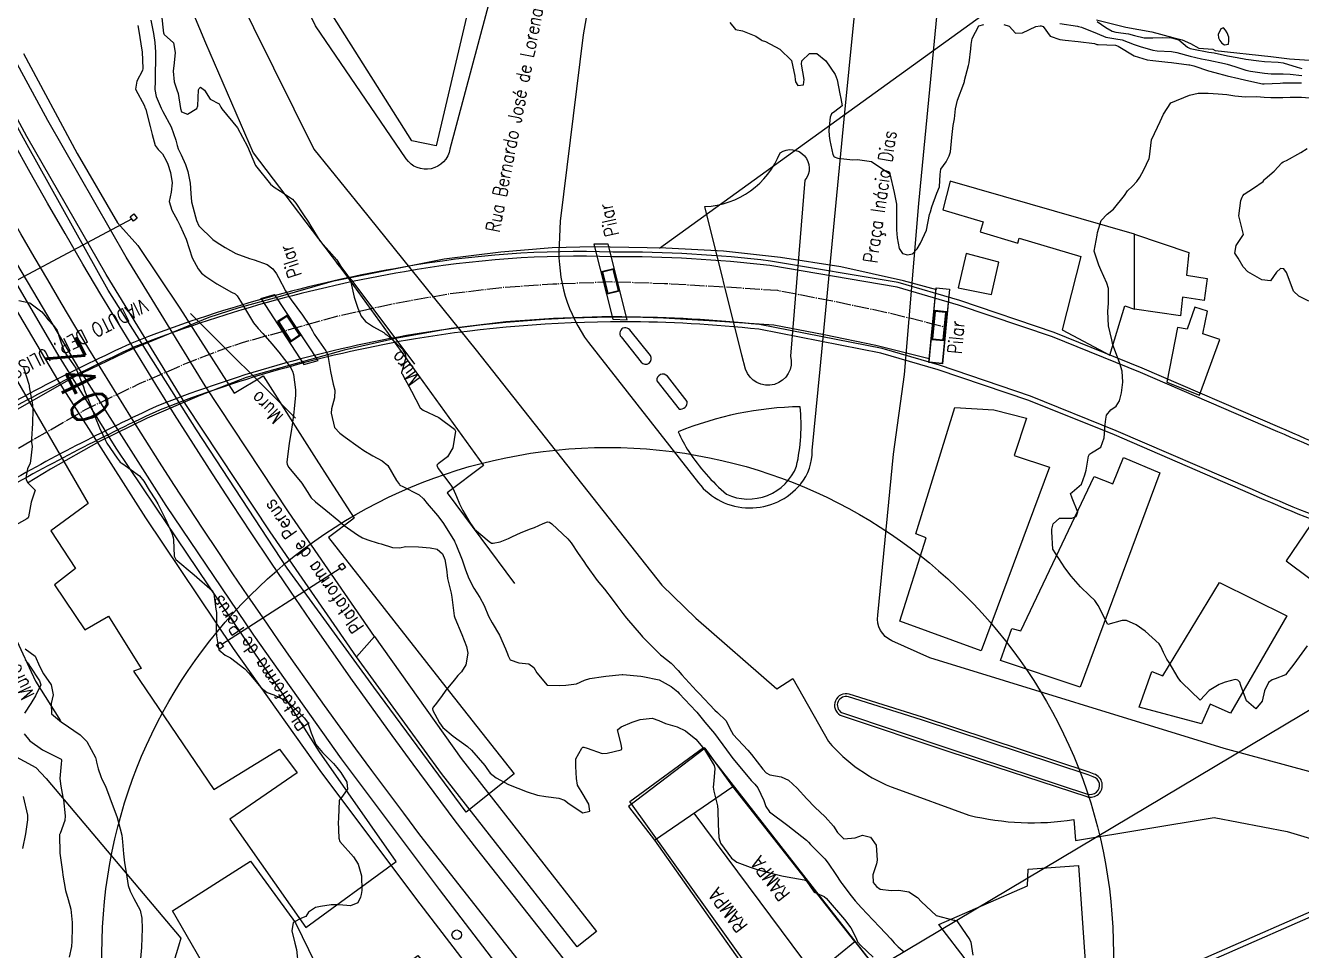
# Model space of a CAD drawing. Header units: metres. Extents: x 318500 to 325275, y 7408834 to 7428799.
# Drawn here: x 320381.1 to 320517.9, y 7410267.1 to 7410366.3 of the extents above; entities that cross this region are included whole.
import ezdxf
from ezdxf.enums import TextEntityAlignment as Align

# ---------------------------------------------------------------- set-up
doc = ezdxf.new("R2010")
doc.units = ezdxf.units.M
doc.header["$MEASUREMENT"] = 0
doc.linetypes.add('CONTINUO', pattern=[0])
doc.linetypes.add('TRACO-PONTO', pattern=[1.88, 1.6, -0.14, 0, -0.14])
for name, color, linetype in [('ALINHAMENTO_CORTES', 45, 'Continuous'), ('Canteiro', 45, 'Continuous'), ('Cotas', 45, 'Continuous'), ('Curvas de Nivel 1m', 11, 'Continuous'), ('Curvas de Nivel 5m', 15, 'Continuous'), ('Divisas', 45, 'Continuous'), ('Edificações', 30, 'Continuous'), ('Estação', 45, 'Continuous'), ('Hidrografia', 140, 'Continuous'), ('Linha Férrea', 20, 'Continuous'), ('MURO', 30, 'Continuous'), ('PASSARELA', 45, 'Continuous'), ('PILAR', 45, 'Continuous'), ('PLATAFORMA', 45, 'Continuous'), ('Pontes_Viadutos_Tubos', 190, 'Continuous'), ('Postes', 20, 'Continuous'), ('Pórticos', 45, 'Continuous'), ('TEXTO', 45, 'Continuous'), ('TG', 45, 'Continuous'), ('VIADUTO', 190, 'Continuous'), ('Vias Primárias', 230, 'Continuous')]:
    doc.layers.add(name, color=color, linetype=linetype)
doc.styles.add('ROMANS', font='romans', dxfattribs={"height": 0.2})
doc.styles.add('Style-STANDARD', font='STANDARD.shx')

msp = doc.modelspace()

# ---------------------------------------------------------------- linework, layer by layer
at = {"layer": 'ALINHAMENTO_CORTES', "linetype": 'TRACO-PONTO', "flags": 128}
msp.add_lwpolyline([(320376.98, 7410318.96), (320376.99, 7410318.97), (320377.05, 7410319), (320377.11, 7410319.04), (320378.12, 7410319.65), (320378.18, 7410319.69), (320378.2, 7410319.7), (320378.22, 7410319.71), (320379.62, 7410320.56), (320387.63, 7410325.16), (320393.35, 7410327.91), (320398.38, 7410330.1), (320402.77, 7410331.78), (320404.37, 7410332.31), (320408.66, 7410333.51), (320408.67, 7410333.51), (320408.8, 7410333.54), (320408.89, 7410333.57), (320409.99, 7410333.88), (320410.08, 7410333.9), (320410.16, 7410333.92), (320410.17, 7410333.93), (320414.64, 7410335.16), (320420.29, 7410336.44), (320426.39, 7410337.53), (320432.34, 7410338.24), (320437.66, 7410338.6), (320442.21, 7410338.77), (320443.09, 7410338.81), (320443.15, 7410338.81), (320443.24, 7410338.81), (320443.92, 7410338.84), (320444.46, 7410338.82), (320444.55, 7410338.82), (320444.59, 7410338.82), (320449.64, 7410338.65), (320455.47, 7410338.32), (320461.72, 7410337.91), (320467.63, 7410336.78), (320473.78, 7410335.48), (320478.37, 7410334.32), (320478.38, 7410334.31), (320478.41, 7410334.31), (320478.46, 7410334.29), (320478.52, 7410334.28), (320479.65, 7410333.99), (320479.71, 7410333.98), (320479.78, 7410333.96), (320479.79, 7410333.96)], dxfattribs=at)
at = {"layer": 'Canteiro'}
for points in [[(320457.93, 7410330.97), (320453.95, 7410346.89, 0.295725), (320462.01, 7410352.66, -0.865714), (320464.68, 7410349.71), (320463.13, 7410330.86, -0.971081), (320458.32, 7410329.46), (320457.93, 7410330.97)], [(320448.11, 7410330.93), (320445.89, 7410333.68, 1.025055), (320444.97, 7410332.91), (320447.13, 7410330.21, 0.958559), (320448.11, 7410330.93, -5.490531)], [(320452.07, 7410325.99), (320449.94, 7410328.69, 0.754846), (320448.8, 7410328.19), (320451.19, 7410325.17, 0.484371), (320452.07, 7410325.99, 4.802381)], [(320464.17, 7410325.43, 0.092699), (320451.1, 7410322.73, 0.038303), (320452.22, 7410320.63, 0.065582), (320456.26, 7410316.04, 0.430571), (320463.78, 7410319.04, 0.077462), (320464.17, 7410325.43, -0.292569)], [(320495.04, 7410285.96), (320477.18, 7410291.87), (320469.34, 7410294.31, 0.886095), (320468.59, 7410292.65), (320480.31, 7410288.71), (320494.98, 7410283.9, 1.003842), (320495.58, 7410285.76), (320495.04, 7410285.96)]]:
    msp.add_lwpolyline(points, format="xyb", dxfattribs=at)
at = {"layer": 'Curvas de Nivel 1m', "flags": 128}
for points, elevation in [([(320394.56, 7410366.89), (320394.83, 7410365.46), (320394.98, 7410364.47), (320395.07, 7410363.45), (320395.05, 7410362.34), (320395.02, 7410361.45), (320395.01, 7410360.35), (320395, 7410359.45), (320395.12, 7410358.69), (320395.66, 7410357.44), (320395.86, 7410357.07), (320396.72, 7410355.43), (320397.22, 7410354.02), (320397.37, 7410353.42), (320397.48, 7410353.09), (320397.8, 7410352.45), (320398.27, 7410351.41), (320398.52, 7410350.66), (320398.79, 7410349.4), (320398.86, 7410348.28), (320398.93, 7410347.4), (320399.33, 7410345.78), (320399.45, 7410345.39), (320399.7, 7410344.81), (320401.22, 7410343.37), (320401.68, 7410343.05), (320402.53, 7410342.49), (320403.66, 7410341.85), (320405.13, 7410341.32), (320405.65, 7410341.19), (320407.04, 7410340.69), (320407.64, 7410340.22), (320408.04, 7410339.68), (320408.26, 7410339.27), (320409, 7410337.86), (320409.36, 7410337.25), (320409.59, 7410336.9), (320410.81, 7410335.24), (320411.56, 7410334.15), (320411.89, 7410333.56), (320412.08, 7410333.22), (320413.31, 7410331.41), (320413.43, 7410331.2), (320413.52, 7410330.93), (320413.82, 7410329.19), (320414.12, 7410327.83), (320414.27, 7410327.19), (320414.26, 7410326.38), (320413.94, 7410325.19), (320413.88, 7410324.75), (320414.24, 7410323.19), (320414.8, 7410322.58), (320415.4, 7410322.16), (320416.77, 7410321.16), (320417.38, 7410320.72), (320418.34, 7410320.17), (320419.37, 7410319.64), (320419.96, 7410319.11), (320420.91, 7410317.53), (320421.2, 7410317.09), (320421.26, 7410317.02), (320421.33, 7410316.99), (320421.5, 7410316.92), (320423.32, 7410315.97), (320423.79, 7410315.54), (320424.19, 7410315.06), (320425.29, 7410313.78), (320425.85, 7410313.03), (320426.81, 7410311.46), (320427.11, 7410311.01), (320427.15, 7410310.92), (320427.25, 7410310.69), (320427.92, 7410309), (320428.28, 7410307.94), (320428.64, 7410307), (320429.18, 7410305.99), (320429.82, 7410304.98), (320430.29, 7410304.1), (320430.77, 7410302.97), (320431.14, 7410302.26), (320431.93, 7410300.95), (320432.56, 7410299.48), (320432.8, 7410298.93), (320432.88, 7410298.73), (320433.08, 7410298.28), (320434.02, 7410297.98), (320435.08, 7410297.86), (320435.63, 7410297.45), (320435.94, 7410296.9), (320437.05, 7410295.58), (320438.38, 7410295.53), (320439.05, 7410295.57), (320440.19, 7410295.7), (320441.06, 7410296.09), (320441.61, 7410296.28), (320443.07, 7410296.5), (320443.33, 7410296.53), (320445.07, 7410296.7), (320445.14, 7410296.7), (320447.07, 7410296.53), (320447.31, 7410296.51), (320449.06, 7410296.14), (320450.33, 7410295.43), (320451.04, 7410294.84), (320451.19, 7410294.69), (320453.01, 7410292.75), (320453.08, 7410292.67), (320453.93, 7410291.59), (320454.77, 7410290.64), (320454.99, 7410290.38), (320456.27, 7410288.62), (320456.95, 7410287.72), (320457.87, 7410286.6), (320458.92, 7410285.35), (320459.29, 7410284.96), (320459.62, 7410284.58), (320460.26, 7410283.2), (320460.47, 7410282.57), (320460.87, 7410281.99), (320462.85, 7410280.53), (320464.83, 7410278.94), (320465.06, 7410278.73), (320465.29, 7410278.5), (320466.81, 7410276.96), (320467.17, 7410276.47), (320467.99, 7410275.26), (320468.53, 7410274.45), (320468.63, 7410274.31), (320468.77, 7410274.13), (320469.49, 7410273.17), (320470.08, 7410272.43), (320470.74, 7410271.68), (320471.94, 7410270.41), (320472.71, 7410269.62), (320473.89, 7410268.38), (320474.25, 7410267.94), (320474.68, 7410267.52), (320475.31, 7410266.99)], 738), ([(320395.71, 7410367.44), (320395.93, 7410365.48), (320395.94, 7410365.44), (320395.94, 7410365.41), (320395.97, 7410365.35), (320397, 7410364.46), (320397.18, 7410363.42), (320397.05, 7410362.31), (320396.95, 7410361.42), (320397.07, 7410360.26), (320397.36, 7410359.42), (320397.49, 7410359.02), (320397.72, 7410357.41), (320397.86, 7410357.05), (320398.49, 7410356.78), (320399.48, 7410357.39), (320399.59, 7410357.68), (320399.68, 7410359.39), (320399.73, 7410359.55), (320399.89, 7410359.7), (320400.32, 7410359.38), (320400.91, 7410358.4), (320401.88, 7410357.9), (320402.05, 7410357.54), (320402.15, 7410357.36), (320403.84, 7410355.33), (320404.91, 7410353.32), (320405.79, 7410351.31), (320407.39, 7410349.29), (320407.76, 7410348.97), (320408.47, 7410348.54), (320409.74, 7410347.7), (320410.11, 7410347.25), (320410.86, 7410346.1), (320411.45, 7410345.23), (320411.7, 7410344.8), (320412.68, 7410343.22), (320413.66, 7410342.11), (320414.48, 7410341.19), (320414.94, 7410340.48), (320415.63, 7410339.49), (320415.85, 7410339.17), (320416, 7410338.79), (320416.36, 7410337.16), (320416.74, 7410336.01), (320417.1, 7410335.15), (320417.56, 7410334.58), (320418.42, 7410334), (320419.55, 7410333.37), (320419.69, 7410333.26), (320419.86, 7410333.12), (320420.77, 7410332.33), (320421.53, 7410331.61), (320421.83, 7410331.09), (320421.88, 7410330.72), (320421.49, 7410329.31), (320421.44, 7410329.09), (320421.44, 7410329.04), (320421.49, 7410328.95), (320422.49, 7410327.08), (320423.44, 7410325.31), (320423.75, 7410325.07), (320425.43, 7410324.28), (320427.11, 7410323.01), (320427.21, 7410322.81), (320426.94, 7410321.02), (320426.35, 7410320.05), (320425.36, 7410319.32), (320425.23, 7410319.17), (320425.24, 7410319.04), (320425.36, 7410318.81), (320426.72, 7410317.02), (320426.95, 7410316.64), (320427.32, 7410315.79), (320427.64, 7410315.01), (320428, 7410314.3), (320428.76, 7410313), (320429.27, 7410312.3), (320430.83, 7410310.97), (320431.09, 7410310.81), (320431.25, 7410310.79), (320432, 7410310.95), (320432.9, 7410311.3), (320433.26, 7410311.47), (320434.25, 7410311.93), (320435.27, 7410312.34), (320435.69, 7410312.49), (320436.63, 7410312.89), (320437.09, 7410313.08), (320437.28, 7410313.06), (320437.53, 7410312.88), (320439.26, 7410311.28), (320439.61, 7410310.85), (320440.37, 7410309.7), (320440.96, 7410308.83), (320441.22, 7410308.45), (320442.41, 7410306.81), (320443.19, 7410305.85), (320444.02, 7410304.79), (320444.5, 7410304.11), (320445.15, 7410303.25), (320445.55, 7410302.77), (320447.12, 7410300.93), (320447.28, 7410300.75), (320449.09, 7410298.92), (320449.19, 7410298.82), (320449.32, 7410298.72), (320450.32, 7410297.93), (320451.07, 7410297.15), (320451.47, 7410296.69), (320453.04, 7410294.98), (320453.34, 7410294.67), (320455.01, 7410292.88), (320455.32, 7410292.64), (320456.18, 7410291.8), (320456.79, 7410290.61), (320456.99, 7410290.29), (320458.56, 7410288.59), (320458.95, 7410288.13), (320460.16, 7410286.57), (320460.53, 7410286.17), (320460.92, 7410285.97), (320462.14, 7410285.76), (320462.92, 7410285.38), (320463.84, 7410284.52), (320464.89, 7410283.4), (320465.75, 7410282.5), (320466.86, 7410281.46), (320467.73, 7410280.47), (320468.16, 7410279.77), (320468.84, 7410279.08), (320470.06, 7410279.21), (320470.84, 7410279.47), (320471.69, 7410279.27), (320472.3, 7410278.41), (320472.42, 7410276.79), (320472.34, 7410276.41), (320471.96, 7410275.24), (320472.01, 7410274.41), (320472.36, 7410274), (320472.76, 7410273.7), (320473.92, 7410273.54), (320474.76, 7410273.6), (320475.83, 7410273.42), (320476.75, 7410272.81), (320477.18, 7410272.34), (320478.73, 7410270.88), (320480.65, 7410270.37), (320480.72, 7410270.36), (320480.95, 7410270.29), (320481.48, 7410269.51), (320482.36, 7410268.27), (320482.46, 7410268.03), (320482.67, 7410266.61)], 737), ([(320496.01, 7410366.74), (320496.95, 7410366.1), (320497.6, 7410365.69), (320498, 7410365.6), (320499.36, 7410365.42), (320499.99, 7410365.25), (320501.03, 7410365), (320501.99, 7410364.98), (320502.99, 7410365.01), (320503.99, 7410364.98), (320504.76, 7410364.76), (320505.69, 7410363.97), (320505.98, 7410363.83), (320506.16, 7410363.79), (320507.97, 7410363.46), (320508.55, 7410363.36), (320509.97, 7410363.07), (320511.01, 7410362.86), (320511.96, 7410362.71), (320513.33, 7410362.5), (320513.96, 7410362.44), (320515.42, 7410362.38), (320515.96, 7410362.31), (320517.46, 7410361.82), (320517.95, 7410361.71)], 734), ([(320393.15, 7410366.31), (320393.32, 7410365.48), (320393.54, 7410363.88), (320393.61, 7410363.47), (320393.7, 7410361.7), (320393.65, 7410361.47), (320393.05, 7410360.33), (320392.93, 7410359.48), (320393.87, 7410357.7), (320393.92, 7410357.52), (320393.94, 7410357.47), (320394.03, 7410357.31), (320394.47, 7410355.46), (320394.69, 7410354.6), (320395.02, 7410353.45), (320395.36, 7410353), (320395.8, 7410352.55), (320396.2, 7410351.84), (320396.37, 7410351.43), (320396.67, 7410350.53), (320396.85, 7410349.42), (320396.73, 7410348.44), (320396.53, 7410347.43), (320396.82, 7410346.52), (320397.41, 7410345.41), (320397.7, 7410344.83), (320398.33, 7410343.4), (320398.67, 7410342.39), (320399, 7410341.4), (320399.64, 7410340.2), (320400, 7410339.75), (320400.45, 7410339.38), (320401.62, 7410338.6), (320403.22, 7410337.72), (320403.6, 7410337.52), (320403.8, 7410337.33), (320404.17, 7410336.74), (320405.03, 7410335.32), (320405.56, 7410334.44), (320406.06, 7410333.81), (320406.57, 7410333.29), (320407.53, 7410332.17), (320408.27, 7410331.27), (320409.5, 7410329.72), (320409.75, 7410329.25), (320409.86, 7410328.88), (320410.07, 7410327.24), (320410.06, 7410326.64), (320409.93, 7410325.25), (320409.88, 7410324.8), (320409.67, 7410323.25), (320409.64, 7410323.02), (320409.39, 7410321.5), (320409.36, 7410321.25), (320409.15, 7410319.47), (320409.17, 7410319.25), (320409.35, 7410318.9), (320410.74, 7410317.24), (320411.32, 7410316.34), (320411.76, 7410315.67), (320412.2, 7410315.22), (320413.3, 7410314.35), (320414.7, 7410313.18), (320415.27, 7410312.7), (320416.72, 7410311.7), (320417.25, 7410311.38), (320417.81, 7410311.14), (320418.93, 7410310.81), (320419.25, 7410310.71), (320420.48, 7410310.34), (320421.24, 7410310.31), (320421.87, 7410310.45), (320423.24, 7410310.42), (320424.49, 7410310.3), (320425.24, 7410310.15), (320425.84, 7410309.64), (320426.08, 7410309.03), (320426.24, 7410308), (320426.37, 7410307.02), (320426.75, 7410305.44), (320426.83, 7410305.02), (320426.86, 7410304.71), (320427.08, 7410303.01), (320427.15, 7410302.78), (320427.89, 7410301), (320428.4, 7410299.7), (320428.54, 7410299), (320428.34, 7410297.74), (320427.86, 7410297), (320427.47, 7410296.6), (320427.06, 7410296.11), (320426.56, 7410295.5), (320426.19, 7410295.02), (320425.7, 7410294.36), (320425.02, 7410293.46), (320424.83, 7410293.22), (320424.76, 7410293.04), (320424.8, 7410292.84), (320425, 7410292.47), (320425.49, 7410291.53), (320425.87, 7410291.03), (320426.98, 7410290.1), (320428.52, 7410288.99), (320428.95, 7410288.61), (320430.37, 7410286.97), (320430.59, 7410286.63), (320430.92, 7410286.14), (320431.58, 7410285.62), (320432.91, 7410284.93), (320434.9, 7410284.14), (320436, 7410283.79), (320436.89, 7410283.63), (320438.29, 7410283.46), (320438.89, 7410283.23), (320439.4, 7410282.84), (320440.87, 7410281.87), (320441.62, 7410282.07), (320441.51, 7410282.82), (320440.9, 7410283.85), (320440.31, 7410284.84), (320440.2, 7410285.56), (320440.11, 7410286.84), (320440.1, 7410287.68), (320440.76, 7410288.83), (320440.88, 7410288.91), (320440.96, 7410288.93), (320441.35, 7410288.82), (320442.95, 7410288.25), (320443.47, 7410288.27), (320444.96, 7410288.64), (320445.03, 7410288.69), (320445.06, 7410288.77), (320444.97, 7410289.23), (320444.59, 7410290.78), (320444.99, 7410291.11), (320446.16, 7410291.59), (320447, 7410291.88), (320448.31, 7410292.04), (320449, 7410291.79), (320449.74, 7410291.45), (320450.99, 7410291.12), (320451.88, 7410290.68), (320452.98, 7410289.78), (320453.92, 7410288.66), (320454.93, 7410286.95), (320455.02, 7410286.64), (320454.92, 7410285.33), (320454.84, 7410284.64), (320454.9, 7410284.21), (320455.29, 7410282.63), (320455.34, 7410282.16), (320455.38, 7410280.63), (320455.44, 7410279.24), (320455.64, 7410278.63), (320456.81, 7410277.02), (320457.38, 7410276.6), (320458.79, 7410276.06), (320459.54, 7410275.82), (320460.78, 7410275.48), (320462.19, 7410275.13), (320462.78, 7410275.01), (320464.59, 7410274.69), (320464.77, 7410274.63), (320464.88, 7410274.51), (320465.66, 7410273.39), (320466.75, 7410272.9), (320466.98, 7410272.7), (320467.16, 7410272.47), (320468.72, 7410270.7), (320468.93, 7410270.45), (320469.59, 7410269.55), (320470.18, 7410268.43), (320470.33, 7410268.06), (320470.68, 7410267.67), (320472.01, 7410266.41)], 739), ([(320456.61, 7410366.63), (320457.24, 7410365.87), (320457.99, 7410365.72), (320459.43, 7410365.15), (320459.98, 7410364.77), (320460.1, 7410364.71), (320460.45, 7410364.58), (320461.97, 7410363.75), (320463.25, 7410362.54), (320463.6, 7410360.86), (320463.62, 7410360.53), (320463.66, 7410360.28), (320463.91, 7410359.86), (320464.51, 7410359.93), (320464.61, 7410360.52), (320464.3, 7410362.17), (320464.35, 7410362.53), (320465.18, 7410363.3), (320465.96, 7410363.32), (320466.91, 7410362.5), (320467.93, 7410361.04), (320468.14, 7410360.48), (320468.41, 7410358.97), (320468.53, 7410358.47), (320468.66, 7410357.7), (320467.88, 7410357.07), (320467.52, 7410356.84), (320467.37, 7410356.49), (320467.24, 7410355.09), (320467.26, 7410354.49), (320467.34, 7410353.99), (320467.66, 7410352.48), (320467.82, 7410352.23), (320468.21, 7410352.08), (320469.81, 7410351.9), (320470.31, 7410351.95), (320471.81, 7410351.74), (320473.79, 7410350.4), (320474.26, 7410348.39), (320474.49, 7410347.13), (320474.5, 7410346.39), (320474.5, 7410345.62), (320474.5, 7410344.39), (320474.56, 7410343.52), (320474.78, 7410342.38), (320475.14, 7410341.84), (320475.67, 7410341.7), (320476.21, 7410341.83), (320476.72, 7410342.36), (320477.07, 7410342.98), (320477.71, 7410344.35), (320478.04, 7410346.04), (320478.13, 7410346.34), (320478.28, 7410346.87), (320478.83, 7410348.33), (320479.1, 7410349), (320479.16, 7410350.33), (320479.23, 7410350.89), (320479.81, 7410351.69), (320480.04, 7410352.1), (320480.14, 7410352.32), (320480.29, 7410352.77), (320480.41, 7410354.31), (320480.58, 7410355.59), (320480.71, 7410356.31), (320480.83, 7410357.36), (320481.02, 7410358.3), (320481.7, 7410360.07), (320481.77, 7410360.29), (320481.8, 7410360.42), (320481.93, 7410360.93), (320482.23, 7410362), (320482.29, 7410362.29), (320482.47, 7410363.79), (320482.5, 7410364.28), (320482.6, 7410364.9), (320483.33, 7410366.28), (320483.85, 7410366.43)], 736), ([(320486, 7410366.42), (320486.56, 7410366.23), (320487.25, 7410365.48), (320487.99, 7410365.52), (320489.43, 7410366.2), (320489.91, 7410366.28), (320490, 7410366.27), (320490.2, 7410366.19), (320490.98, 7410365.16), (320491.99, 7410364.81), (320492.58, 7410364.75), (320493.98, 7410364.59), (320495.73, 7410364.37), (320495.98, 7410364.28), (320496.13, 7410364.25), (320497.98, 7410364.18), (320498.07, 7410364.16), (320498.24, 7410364.08), (320499.97, 7410363.06), (320501.36, 7410362.63), (320501.96, 7410362.54), (320503.57, 7410362.39), (320503.96, 7410362.35), (320505.83, 7410362.09), (320505.95, 7410362.07), (320506.37, 7410361.97), (320507.94, 7410361.46), (320508.61, 7410361.27), (320509.94, 7410360.92), (320511.2, 7410360.63), (320511.93, 7410360.46), (320513.74, 7410360.06), (320513.92, 7410360.05), (320515.64, 7410360.13), (320515.92, 7410360.15), (320517.58, 7410360.16), (320517.92, 7410360.14)], 736), ([(320518.52, 7410299.8), (320517.1, 7410297.81), (320516.21, 7410296.69), (320515.08, 7410296.24), (320514.76, 7410296.16), (320514.39, 7410295.85), (320513.96, 7410294.95), (320513.71, 7410293.86), (320513.03, 7410293.02), (320512, 7410293.88), (320511.4, 7410295.55), (320511.31, 7410295.89), (320511.07, 7410296.1), (320510.79, 7410296.18), (320509.72, 7410295.91), (320509.25, 7410295.73), (320509.07, 7410295.66), (320508, 7410295), (320507.04, 7410293.95), (320505.07, 7410295.85), (320504.97, 7410295.97), (320504.68, 7410296.37), (320503.71, 7410297.99), (320503.47, 7410298.36), (320503.11, 7410299.07), (320502.84, 7410299.73), (320502.65, 7410300.01), (320501.14, 7410301.35), (320500.19, 7410302.04), (320499.16, 7410302.51), (320498.7, 7410302.51), (320497.15, 7410302.08), (320496.11, 7410304.1), (320495.74, 7410304.66), (320495.19, 7410305.17), (320494.22, 7410306.12), (320493.22, 7410307.27), (320492.54, 7410308.14), (320491.26, 7410310.16), (320491.14, 7410312.02), (320491.14, 7410312.16), (320491.15, 7410312.29), (320491.29, 7410312.87), (320491.98, 7410313.47), (320493.3, 7410313.47), (320493.76, 7410313.67), (320493.92, 7410314.12), (320493.33, 7410315.64), (320493.14, 7410316.13), (320493.34, 7410316.27), (320494.33, 7410317.14), (320494.69, 7410318.12), (320494.84, 7410318.64), (320495.09, 7410320.11), (320495.17, 7410320.34), (320495.4, 7410320.5), (320496.4, 7410321.1), (320496.75, 7410322.09), (320496.88, 7410323.53), (320496.93, 7410324.09), (320497.01, 7410324.52), (320497.46, 7410325.11), (320498.06, 7410325.47), (320498.4, 7410326.07), (320498.62, 7410326.93), (320498.75, 7410328.06), (320498.68, 7410329.23), (320498.45, 7410330.07), (320497.76, 7410331.87), (320497.7, 7410332.08), (320497.56, 7410332.6), (320497.21, 7410334.09), (320497.14, 7410335.63), (320497.17, 7410336.09), (320497.21, 7410336.48), (320497.21, 7410338.09), (320497.04, 7410338.69), (320496.39, 7410340.1), (320496.18, 7410340.61), (320495.68, 7410342.11), (320496, 7410343.81), (320496.04, 7410344.11), (320496.42, 7410345.41), (320497.08, 7410346.09), (320497.75, 7410346.6), (320498.94, 7410348.06), (320499.27, 7410348.56), (320499.78, 7410349.06), (320500.25, 7410349.58), (320500.58, 7410350.04), (320501.02, 7410350.82), (320501.58, 7410352.03), (320501.63, 7410352.22), (320501.84, 7410354.03), (320502.49, 7410355.4), (320502.76, 7410356.02), (320503.1, 7410356.8), (320503.9, 7410358), (320505.91, 7410358.82), (320506.83, 7410359.04), (320507.91, 7410359.06), (320508.97, 7410358.99), (320509.91, 7410358.91), (320510.78, 7410358.78), (320511.91, 7410358.67), (320513.11, 7410358.68), (320513.91, 7410358.63), (320514.64, 7410358.59), (320515.91, 7410358.6), (320516.69, 7410358.61), (320517.91, 7410358.61), (320519.19, 7410358.51)], 737), ([(320518.68, 7410336.74), (320517.62, 7410337.3), (320517.06, 7410337.82), (320516.7, 7410338.77), (320516.31, 7410339.83), (320516.03, 7410340.2), (320515.66, 7410340.24), (320515.23, 7410339.85), (320514.58, 7410338.92), (320513.65, 7410339.03), (320512.16, 7410339.89), (320511.67, 7410340.44), (320511.11, 7410341.34), (320510.78, 7410341.9), (320510.89, 7410342.71), (320511.71, 7410343.89), (320511.2, 7410345.9), (320511.41, 7410347.55), (320511.54, 7410347.89), (320511.62, 7410348.03), (320511.76, 7410348.21), (320512.78, 7410348.88), (320513.79, 7410349.57), (320513.91, 7410349.75), (320514.01, 7410349.87), (320514.98, 7410350.68), (320515.82, 7410351.59), (320515.96, 7410351.7), (320516.31, 7410351.83), (320517.83, 7410352.68), (320518.52, 7410353.12)], 738), ([(320380.92, 7410329.64), (320381.47, 7410327.84), (320381.51, 7410327.67), (320381.52, 7410327.63), (320381.53, 7410327.57), (320381.86, 7410325.62), (320381.91, 7410325.14), (320381.88, 7410323.62), (320381.75, 7410321.98), (320381.77, 7410321.62), (320381.84, 7410321.16), (320381.67, 7410319.63), (320381.62, 7410319.36), (320381.35, 7410318.76), (320381.17, 7410317.8), (320381.19, 7410317.63), (320381.33, 7410317.3), (320382.17, 7410316.47), (320381.87, 7410315.62), (320381.72, 7410315.21), (320381.45, 7410313.63), (320381.4, 7410313.51), (320381.28, 7410313.42), (320380.12, 7410312.78)], 741), ([(320381.08, 7410298.28), (320381.39, 7410297.94), (320381.6, 7410297.62), (320382.61, 7410296.05), (320382.75, 7410295.6), (320382.2, 7410294.43), (320381.7, 7410293.62), (320381, 7410292.57)], 742), ([(320381.09, 7410299.47), (320382.14, 7410298.67), (320382.62, 7410297.61), (320383.06, 7410296.79), (320383.87, 7410295.59), (320384.08, 7410294.53), (320383.87, 7410293.59), (320383.89, 7410292.48), (320384.99, 7410291.61), (320385.06, 7410291.57), (320386.97, 7410290.26), (320387.71, 7410289.54), (320388.63, 7410287.83), (320388.71, 7410287.52), (320388.74, 7410287.33), (320388.92, 7410286.59), (320389.18, 7410285.78), (320389.29, 7410285.51), (320389.68, 7410284.73), (320390.17, 7410283.5), (320390.85, 7410281.66), (320390.92, 7410281.49), (320390.95, 7410281.39), (320391.43, 7410279.48), (320391.53, 7410278.77), (320391.64, 7410277.48), (320391.75, 7410276.52), (320391.9, 7410275.48), (320392.14, 7410274.09), (320392.33, 7410273.47), (320392.74, 7410272.71), (320393.4, 7410271.46), (320393.6, 7410270.57), (320393.62, 7410269.46), (320393.6, 7410268.53), (320393.54, 7410267.46), (320393.46, 7410266.27)], 741), ([(320380.97, 7410290.37), (320381.6, 7410289.62), (320382.95, 7410288.62), (320384.8, 7410287.7), (320384.93, 7410287.63), (320384.98, 7410287.57), (320384.99, 7410287.51), (320384.93, 7410287.12), (320384.81, 7410285.57), (320384.9, 7410284.75), (320385.13, 7410283.57), (320385.18, 7410283.26), (320385.38, 7410281.56), (320385.35, 7410281.06), (320384.82, 7410279.68), (320384.79, 7410279.6), (320384.78, 7410279.57), (320384.78, 7410279.53), (320384.8, 7410277.57), (320385.1, 7410275.57), (320385.14, 7410275.19), (320385.4, 7410273.56), (320385.69, 7410272.6), (320385.99, 7410271.56), (320386.13, 7410270.12), (320386.14, 7410269.56), (320386.1, 7410268.13), (320386.04, 7410267.56), (320385.79, 7410266.42)], 742), ([(320380.88, 7410283.63), (320381.34, 7410281.62), (320381.34, 7410281.12), (320381.13, 7410279.63), (320380.8, 7410278.05)], 743)]:
    msp.add_lwpolyline(points, dxfattribs=dict(at, elevation=elevation))
at = {"layer": 'Curvas de Nivel 5m', "flags": 128}
for points, elevation in [([(320492.01, 7410366.53), (320493.9, 7410366.23), (320494, 7410366.21), (320494.33, 7410366.13), (320495.99, 7410365.44), (320496.95, 7410365.06), (320497.99, 7410364.88), (320498.68, 7410364.76), (320499.98, 7410364.28), (320500.62, 7410364.04), (320501.97, 7410363.65), (320502.42, 7410363.58), (320503.97, 7410363.51), (320504.56, 7410363.4), (320505.97, 7410363), (320507.19, 7410362.73), (320507.96, 7410362.59), (320509.64, 7410362.23), (320509.95, 7410362.16), (320510.76, 7410361.91), (320511.94, 7410361.52), (320512.43, 7410361.4), (320513.94, 7410361.18), (320514.66, 7410361.14), (320515.94, 7410361.13), (320516.68, 7410361.08), (320517.94, 7410360.93)], 735), ([(320380.4, 7410336.82), (320381.58, 7410336.57), (320382.87, 7410335.61), (320383.18, 7410335.22), (320383.56, 7410334.74), (320384.12, 7410334.15), (320384.51, 7410333.59), (320384.78, 7410332.83), (320385.18, 7410331.58), (320385.51, 7410331), (320386.51, 7410329.56), (320387.28, 7410327.74), (320387.33, 7410327.55), (320387.46, 7410327.18), (320388.11, 7410325.54), (320388.57, 7410324.39), (320388.91, 7410323.53), (320389.06, 7410323.18), (320389.4, 7410322.42), (320389.68, 7410321.8), (320389.84, 7410321.51), (320390.96, 7410319.9), (320391.27, 7410319.49), (320391.36, 7410319.42), (320391.54, 7410319.31), (320393.34, 7410318.03), (320393.8, 7410317.46), (320394.36, 7410316.49), (320395.04, 7410315.44), (320395.3, 7410315.02), (320396.11, 7410313.43), (320396.8, 7410311.88), (320396.96, 7410311.41), (320396.99, 7410311.16), (320397.05, 7410309.41), (320397.22, 7410309.06), (320399.2, 7410307.39), (320401.17, 7410305.69), (320401.31, 7410305.36), (320401.53, 7410303.73), (320401.58, 7410303.35), (320401.58, 7410302.91), (320401.57, 7410301.35), (320401.6, 7410300.86), (320401.83, 7410299.35), (320402.54, 7410298.79), (320403.08, 7410298.49), (320404.62, 7410297.31), (320405.06, 7410296.86), (320406.4, 7410295.29), (320407.03, 7410294.8), (320407.75, 7410294.55), (320409.02, 7410293.92), (320409.81, 7410293.24), (320411, 7410292.08), (320411.36, 7410291.59), (320411.51, 7410291.22), (320411.74, 7410290.45), (320412.24, 7410289.21), (320412.95, 7410288.36), (320414.13, 7410287.18), (320414.49, 7410286.74), (320414.92, 7410286.19), (320415.57, 7410285.16), (320415.64, 7410284.42), (320414.88, 7410283.39), (320414.78, 7410283.27), (320414.75, 7410283.17), (320414.69, 7410281.34), (320414.67, 7410281.17), (320414.64, 7410280.96), (320414.72, 7410279.17), (320414.82, 7410278.81), (320416.3, 7410277.16), (320416.79, 7410276.38), (320417.15, 7410275.14), (320417.17, 7410273.56), (320417.1, 7410273.14), (320417.04, 7410272.85), (320416.74, 7410272.22), (320415.96, 7410271.92), (320414.73, 7410272.03), (320413.9, 7410272.02), (320412.73, 7410271.85), (320412.22, 7410271.72), (320411.47, 7410271.22), (320411.16, 7410270.77), (320410.71, 7410270.57), (320409.83, 7410270.11), (320409.68, 7410269.24), (320410.01, 7410267.9), (320410.17, 7410267.24), (320410.36, 7410265.51)], 740)]:
    msp.add_lwpolyline(points, dxfattribs=dict(at, elevation=elevation))
at = {"layer": 'Divisas'}
msp.add_lwpolyline([(320263.39, 7410704.91), (320281.57, 7410662.05), (320286.93, 7410649.78), (320288.75, 7410650.57), (320289.51, 7410648.83), (320287.54, 7410647.96), (320300.73, 7410610.49), (320308.33, 7410590.05), (320307.09, 7410589.49), (320311.36, 7410576.72), (320320.79, 7410562.25), (320327.91, 7410551.22), (320342.25, 7410529.3), (320348.81, 7410501.17), (320357.02, 7410478), (320372, 7410436.16), (320392.02, 7410385.22), (320395.74, 7410375.66), (320400.41, 7410364.44), (320405.54, 7410352.66), (320415.34, 7410339.7), (320430.22, 7410319.11), (320426.34, 7410316.18), (320433.55, 7410306.49)], dxfattribs=at)
at = {"layer": 'Edificações'}
for points in [[(320431.49, 7410380.49), (320425.14, 7410353.41), (320422.53, 7410353.93), (320411.69, 7410371.18), (320415.4, 7410370.34), (320416.66, 7410376.36), (320413.46, 7410376.99), (320413.62, 7410379.55), (320411.84, 7410380.28), (320412.47, 7410383.26), (320414.77, 7410382.79), (320411, 7410393.74), (320409.64, 7410393.42), (320405.34, 7410404.8), (320411.78, 7410407.26), (320419.04, 7410386.54)], [(320500, 7410343.93), (320480.25, 7410349.61), (320479.47, 7410346.54), (320483.78, 7410345.25), (320483.47, 7410344.17), (320487.5, 7410342.96), (320487.66, 7410343.51), (320494.26, 7410341.54), (320492.26, 7410333.68), (320497.37, 7410330.97), (320498.96, 7410336.26), (320500, 7410335.9)], [(320500, 7410343.93), (320505.85, 7410341.98), (320505.57, 7410339.52), (320507.8, 7410339.17), (320507.49, 7410336.8), (320505.15, 7410337.19), (320504.95, 7410335.16), (320500, 7410335.9)], [(320484.68, 7410337.46), (320485.48, 7410340.93), (320481.97, 7410341.87), (320481.1, 7410338.18), (320484.68, 7410337.46)], [(320503.48, 7410328.05), (320506.96, 7410326.68), (320509.14, 7410332.64), (320507.34, 7410333.26), (320507.83, 7410335.68), (320506.47, 7410336.11), (320505.66, 7410333.76), (320504.6, 7410333.94), (320503.48, 7410328.05)], [(320483.56, 7410299.24), (320474.85, 7410302.45), (320477.69, 7410311.38), (320476.55, 7410311.79), (320480.75, 7410325.34), (320484.93, 7410325.08), (320488.43, 7410324.2), (320487.11, 7410320.18), (320490.91, 7410318.93), (320483.56, 7410299.24)], [(320494.18, 7410295.35), (320485.63, 7410298.23), (320486.87, 7410301.63), (320487.82, 7410301.41), (320495.68, 7410317.93), (320497.69, 7410317.17), (320498.82, 7410319.98), (320502.73, 7410318.34), (320494.18, 7410295.35)], [(320518.8, 7410307), (320521.76, 7410311.26), (320518.84, 7410312.68), (320516.26, 7410308.92), (320518.8, 7410307)], [(320516.33, 7410303.02), (320510.3, 7410292.58), (320508.11, 7410293.54), (320507.19, 7410291.43), (320500.5, 7410293.2), (320501.88, 7410297.04), (320503.04, 7410296.58), (320509.11, 7410306.57), (320516.33, 7410303.02)], [(320485.39, 7410261.63), (320479.02, 7410269.92), (320488.54, 7410274.04), (320488.61, 7410275.84), (320494.01, 7410276.22), (320495.24, 7410258.27), (320490.15, 7410257.43), (320489.64, 7410264.23)]]:
    msp.add_lwpolyline(points, close=True, dxfattribs=at)
msp.add_lwpolyline([(320375.94, 7410290.13), (320382.21, 7410286.76), (320383.34, 7410285.55), (320397.76, 7410268.45), (320397.52, 7410267.57), (320393.8, 7410255.35), (320385.79, 7410229.7), (320383.9, 7410224.4), (320381.4, 7410219.64), (320380.95, 7410219.42)], dxfattribs=at)
at = {"layer": 'Estação'}
for points in [[(320428.35, 7410281.97), (320418.45, 7410295.36), (320409.16, 7410308.11), (320399.44, 7410322.96), (320389.98, 7410337.91), (320381.3, 7410353.5), (320373.26, 7410368.11)], [(320380.9, 7410363.29), (320386.65, 7410352.58), (320390.97, 7410345.14), (320393.18, 7410342.72), (320397.67, 7410335.98), (320403.5, 7410326.87), (320406.61, 7410328.73), (320412.27, 7410319.79), (320413.74, 7410317.52), (320416.34, 7410313.47), (320413.61, 7410311.4), (320426.57, 7410294.86), (320433.49, 7410286.08), (320428.35, 7410281.97)], [(320420.87, 7410276.66), (320412.63, 7410288.44), (320408.73, 7410294.56), (320401.87, 7410304.57), (320395.02, 7410314.75), (320390.83, 7410320.99), (320384.57, 7410331.05), (320378.49, 7410341.53)], [(320379.87, 7410328.8), (320387.84, 7410315.05), (320383.85, 7410312.12), (320386.49, 7410308.07), (320384.23, 7410306.32), (320387.47, 7410301.5), (320390.02, 7410302.96), (320393.52, 7410297.37), (320392.69, 7410297.08), (320401.3, 7410284.38), (320408.35, 7410288.71), (320410.25, 7410286.16), (320403.02, 7410281.19), (320411.19, 7410269.58), (320420.87, 7410276.66)]]:
    msp.add_lwpolyline(points, dxfattribs=at)
at = {"layer": 'Hidrografia'}
msp.add_lwpolyline([(320495.92, 7410366.9), (320499.07, 7410366.14), (320501.85, 7410365.64), (320504.12, 7410365.01), (320505.13, 7410364.76), (320506.01, 7410364.38), (320506.89, 7410363.87), (320508.41, 7410363.75), (320508.66, 7410363.62), (320514.62, 7410362.98), (320516.64, 7410362.73), (320518.78, 7410362.6)], dxfattribs=at)
msp.add_lwpolyline([(320509.25, 7410365.93), (320508.96, 7410365.34), (320509.02, 7410364.99), (320509.14, 7410364.7), (320509.37, 7410364.41), (320509.66, 7410364.24), (320510.07, 7410364.3), (320510.13, 7410364.65), (320510.13, 7410365.05), (320509.95, 7410365.52), (320509.78, 7410365.81), (320509.54, 7410366.04)], close=True, dxfattribs=at)
at = {"layer": 'Linha Férrea'}
for points in [[(321000, 7409665.79, 0.078197), (320889.69, 7409761.64, 0.016428), (320831.73, 7409795.8, -0.029281), (320758.16, 7409840.19, -0.075107), (320633.21, 7409959.15, -0.038123), (320591.24, 7410019.37), (320569.88, 7410055.98), (320528.94, 7410130.12, 0.044252), (320455.67, 7410238.48), (320423.41, 7410279.54, -0.076357), (320336.11, 7410440.08, -0.029288), (320307.68, 7410537.21, 0.027041), (320278.59, 7410637.59, 0.100983), (320172.35, 7410808.48, 0.013159)], [(321000, 7409672.46, 0.064653), (320912.3, 7409751.47, 0.030753), (320836.25, 7409797.86, -0.016147), (320768.63, 7409837.8, -0.116635), (320584, 7410039.77), (320542.79, 7410113.92, 0.026405), (320494.03, 7410193.92, 0.017029), (320443.19, 7410260.7), (320429.49, 7410278.02, -0.097268), (320322.98, 7410493.45), (320310.76, 7410540.45), (320304.23, 7410567.01, 0.019913), (320282.85, 7410638.03, 0.100687), (320180.06, 7410806.18, 0.011092)]]:
    msp.add_lwpolyline(points, format="xyb", dxfattribs=at)
at = {"layer": 'MURO', "linetype": 'CONTINUO'}
for points in [[(320422.84, 7410330, 738.04), (320416.13, 7410338.97, 739.57), (320414.48, 7410340.77, 737.09), (320414.51, 7410340.79, 737.07)], [(320410.05, 7410324.19, 739.42), (320398.81, 7410335.43, 740.81)], [(320377.39, 7410306.4, 745.98), (320377.6, 7410305.8, 741.54), (320379.03, 7410303.58, 741.29), (320379.95, 7410300.87, 741.01), (320382.18, 7410296.01, 741.01), (320384.87, 7410291.75, 740.99)]]:
    msp.add_polyline3d(points, dxfattribs=at)
at = {"layer": 'PASSARELA', "linetype": 'CONTINUO'}
for points in [[(320470.04, 7410268.1, 744.98), (320456.96, 7410284.71, 745.44)], [(320452.75, 7410281.83, 0), (320465.66, 7410264.52, 0)], [(320448.54, 7410278.95, 739.71), (320461.28, 7410260.94, 747.21)], [(320461.28, 7410260.94, 747.21), (320470.04, 7410268.1, 744.98), (320473.34, 7410263.83, 744.98), (320464.41, 7410256.45, 747.17)]]:
    msp.add_polyline3d(points, dxfattribs=at)
at = {"layer": 'PILAR', "linetype": 'CONTINUO'}
for points in [[(320444.1, 7410334.8, 0), (320445.61, 7410334.75, 0), (320443.57, 7410342.85, 0), (320442.06, 7410342.87, 0)], [(320442.87, 7410339.92, 736.58), (320444.19, 7410340.25, 736.56), (320444.8, 7410337.83, 736.55), (320443.49, 7410337.5, 736.55)], [(320442.97, 7410339.84, 749.26), (320443.55, 7410337.6, 749.29), (320444.7, 7410337.9, 749.29), (320444.13, 7410340.14, 749.26)], [(320478.74, 7410338.17, 746.8), (320480.19, 7410338.05, 746.76), (320479.41, 7410330.03, 746.82), (320477.96, 7410330.18, 746.84)], [(320478.75, 7410338.16, 747.48), (320480.17, 7410338.04, 747.3), (320479.39, 7410330.06, 747.3), (320477.98, 7410330.19, 747.48)], [(320408.14, 7410334.55, 737.95), (320409.54, 7410332.4, 738.72), (320410.61, 7410333.09, 737.94), (320409.21, 7410335.24, 737.95)], [(320478.29, 7410332.65, 736.03), (320479.57, 7410332.52, 736.08), (320479.87, 7410335.62, 736.04), (320478.62, 7410335.73, 736.04)], [(320478.65, 7410335.64, 746.55), (320478.36, 7410332.71, 746.54), (320479.51, 7410332.6, 746.55), (320479.8, 7410335.53, 746.55)], [(320408.27, 7410334.53, 751.83), (320409.58, 7410332.51, 751.83), (320410.48, 7410333.13, 751.83), (320409.17, 7410335.13, 751.83)]]:
    msp.add_polyline3d(points, close=True, dxfattribs=at)
for points in [[(320406.37, 7410337.01, 752.08), (320406.36, 7410337.03, 752.49), (320407.82, 7410337.47, 752.49), (320407.84, 7410337.44, 752.03)], [(320406.37, 7410337.01, 752.08), (320407.84, 7410337.44, 752.03)], [(320406.37, 7410337.01, 0), (320410.97, 7410329.97, 0), (320412.51, 7410330.4, 0), (320407.84, 7410337.44, 0)]]:
    msp.add_polyline3d(points, dxfattribs=at)
at = {"layer": 'PLATAFORMA', "linetype": 'CONTINUO'}
for points in [[(320416.6, 7410298.61, 740.76), (320407.34, 7410312.01, 740.79), (320398.31, 7410325.67, 740.8), (320389.75, 7410339.61, 740.84), (320381.25, 7410354.42, 740.89), (320373.48, 7410368.81, 740.89), (320365.86, 7410384.12, 740.85), (320358.7, 7410399.49, 740.8), (320352.38, 7410413.54, 740.76), (320346.64, 7410427.96, 740.79), (320340.66, 7410444, 740.8), (320334.95, 7410460.26, 740.82), (320329.46, 7410478.19, 740.86)], [(320418.55, 7410300.8, 740.76), (320409.32, 7410314.14, 740.79), (320400.38, 7410327.67, 740.8), (320391.92, 7410341.45, 740.84), (320383.51, 7410356.12, 740.89), (320375.81, 7410370.36, 740.89), (320368.28, 7410385.51, 740.85), (320361.17, 7410400.77, 740.8), (320354.92, 7410414.67, 740.76), (320349.25, 7410428.91, 740.79), (320343.31, 7410444.83, 740.8), (320337.66, 7410460.93, 740.82), (320332.2, 7410478.74, 740.87)], [(320431.79, 7410261.21, 741.07), (320423.43, 7410272.14, 740.89), (320412.89, 7410286.18, 740.98), (320403.42, 7410299.51, 741.01), (320394.01, 7410313.5, 741.04), (320384.7, 7410328.13, 741.11), (320376.18, 7410342.48, 741.13), (320367.68, 7410357.72, 741.14), (320359.53, 7410373.68, 741.14), (320351.95, 7410389.56, 741.07), (320344.51, 7410406.11, 741.08), (320337.58, 7410422.97, 741.1), (320331.62, 7410439.01, 741.15), (320326.1, 7410455.91, 741.11), (320321.39, 7410473.36, 741.08)], [(320322.71, 7410473.72, 741.08), (320328.23, 7410456.27, 741.1), (320334.11, 7410439.72, 741.15), (320340.05, 7410423.76, 741.1), (320346.94, 7410406.98, 741.08), (320354.34, 7410390.52, 741.07), (320361.89, 7410374.71, 741.14), (320369.99, 7410358.83, 741.14), (320378.44, 7410343.68, 741.13), (320386.91, 7410329.4, 741.11), (320396.18, 7410314.85, 741.04), (320405.55, 7410300.92, 741.01), (320414.97, 7410287.66, 740.98), (320425.48, 7410273.67, 740.89), (320433.83, 7410262.74, 740.81)], [(320416.6, 7410298.61, 740.76), (320418.55, 7410300.8, 740.76)], [(320418.55, 7410300.8, 740.76), (320427.81, 7410287.71, 740.8), (320442.33, 7410269.15, 740.8), (320440.26, 7410267.53, 740.81), (320425.73, 7410286.09, 740.8), (320416.6, 7410298.61, 740.76)]]:
    msp.add_polyline3d(points, dxfattribs=at)
msp.add_polyline3d([(320453.98, 7410288.8, 745.49), (320445.77, 7410282.57, 739.61), (320448.54, 7410278.95, 739.71), (320456.96, 7410284.71, 745.44)], close=True, dxfattribs=at)
at = {"layer": 'Pontes_Viadutos_Tubos'}
for points in [[(320640.64, 7410334.31), (320639.18, 7410331.92, -0.009676), (320632.67, 7410329.19, -0.030944), (320599.45, 7410315.82, -0.04096), (320585.03, 7410312.7, -0.099289), (320538.37, 7410315.38, -0.046205), (320515.59, 7410323.21), (320500.84, 7410329.57), (320491.39, 7410333.38), (320481.3, 7410336.81), (320474.66, 7410338.74), (320460.99, 7410341.05, 0.030353), (320444.07, 7410342.01, 0.052096), (320421.66, 7410340.39, 0.051612), (320392.52, 7410332.26, 0.021812), (320374.3, 7410322.86, 0.02398), (320363.59, 7410314.32), (320352.28, 7410304.85), (320345.57, 7410298.31), (320331.48, 7410284.48), (320320.13, 7410273.68), (320309.94, 7410264.49), (320303.76, 7410258.94), (320302.45, 7410258.74)], [(320362.72, 7410200.91), (320397.7, 7410216.96), (320428.92, 7410231.26), (320458.54, 7410244.62), (320492.25, 7410259.6), (320521.93, 7410272.63), (320560.47, 7410289.22), (320591.1, 7410302.59), (320614.1, 7410312.63), (320615.39, 7410313.3), (320601.62, 7410308.34), (320586.09, 7410305.24, -0.103956), (320536.45, 7410307.85, -0.045941), (320512.45, 7410316.1), (320497.85, 7410322.4), (320488.68, 7410326.09), (320478.96, 7410329.39), (320472.83, 7410331.18), (320459.74, 7410333.73, 0.027011), (320445.23, 7410334.54, 0.04008), (320422.94, 7410332.72, 0.051167), (320395.57, 7410325.11, 0.021537), (320378.18, 7410316.13, 0.069445)]]:
    msp.add_lwpolyline(points, format="xyb", dxfattribs=at)
msp.add_lwpolyline([(320443.01, 7410248.33), (320455.6, 7410258.05), (320460.77, 7410262.32), (320445.92, 7410283.08), (320453.8, 7410288.87), (320472.8, 7410264.55), (320433.85, 7410235.56), (320415.08, 7410260.57), (320423.19, 7410266.6), (320439.78, 7410246.29)], close=True, dxfattribs=at)
at = {"layer": 'Postes'}
msp.add_circle((320427.35, 7410268.81), 0.509, dxfattribs=at)
at = {"layer": 'Pórticos'}
for points in [[(320374.02, 7410335.71), (320392.51, 7410345.56)], [(320402.17, 7410299.95), (320414.87, 7410308.12)]]:
    msp.add_lwpolyline(points, dxfattribs=at)
for points in [[(320392.73, 7410346.1), (320393.08, 7410345.64), (320392.69, 7410345.34), (320392.34, 7410345.79)], [(320415.09, 7410308.65), (320415.44, 7410308.19), (320415.04, 7410307.89), (320414.69, 7410308.35)], [(320402, 7410300.18), (320402.35, 7410299.72), (320401.95, 7410299.42), (320401.6, 7410299.88)]]:
    msp.add_lwpolyline(points, close=True, dxfattribs=at)
at = {"layer": 'TEXTO', "linetype": 'CONTINUO', "flags": 128}
msp.add_lwpolyline([(320464.41, 7410260.5), (320687.64, 7410393.64)], dxfattribs=at)
at = {"layer": 'TEXTO', "linetype": 'CONTINUO'}
msp.add_polyline3d([(320449.1, 7410342.44, 749.94), (320585.62, 7410441.05, 0)], dxfattribs=at)
at = {"layer": 'TG', "linetype": 'CONTINUO'}
msp.add_circle((320443.53, 7410266.84), 54.22, dxfattribs=at)
at = {"layer": 'VIADUTO', "linetype": 'CONTINUO'}
for points in [[(320478.81, 7410337.97, 747.75), (320475.26, 7410338.94, 747.95), (320468.53, 7410340.41, 748.36), (320462.07, 7410341.42, 748.83), (320455.93, 7410342.09, 749.34), (320449.75, 7410342.43, 749.88), (320443.78, 7410342.53, 750.44), (320442.06, 7410342.57, 750.49), (320437.58, 7410342.45, 750.71), (320432.07, 7410342.01, 751.01), (320426.02, 7410341.25, 751.39), (320413.99, 7410338.85, 752.33), (320408.17, 7410337.16, 752.87), (320403.98, 7410336.03, 753.18), (320400.78, 7410334.98, 753.4), (320392.55, 7410331.61, 754.03), (320386.31, 7410328.59, 754.58), (320377.93, 7410323.84, 755.36)], [(320478, 7410330.56, 747.63), (320472.29, 7410332.01, 748.09), (320466.73, 7410333.15, 748.52), (320461.34, 7410334.19, 748.92), (320455.03, 7410334.61, 749.48), (320449.53, 7410334.92, 749.95), (320443.95, 7410335.11, 750.36), (320437.73, 7410334.87, 750.82), (320432.62, 7410334.52, 751.21), (320426.76, 7410333.82, 751.67), (320420.95, 7410332.77, 752.14), (320415.29, 7410331.48, 752.6), (320404.78, 7410328.56, 753.4), (320399.72, 7410326.61, 753.85), (320394.15, 7410324.19, 754.33), (320388.99, 7410321.67, 754.76), (320383.81, 7410318.74, 755.2), (320381.32, 7410317.23, 755.41)]]:
    msp.add_polyline3d(points, dxfattribs=at)
at = {"layer": 'Vias Primárias'}
for points in [[(320470.02, 7410500), (320467.17, 7410490.98), (320460.82, 7410471.08, -0.309518), (320456.66, 7410469.75), (320410.69, 7410483.57), (320409.96, 7410478.21), (320419.03, 7410475.48), (320455.95, 7410464.21, -0.414566), (320457.82, 7410460.63), (320452.39, 7410443.3), (320444.72, 7410417.18), (320437.42, 7410394.12), (320432.77, 7410376.08), (320426.62, 7410353.05, -0.674335), (320421.92, 7410352.02), (320412.2, 7410366.27), (320404.54, 7410382.4), (320395.97, 7410401.41), (320386.43, 7410423.61), (320377.86, 7410444.07)], [(320384.02, 7410409.59), (320412.04, 7410353.04), (320417.08, 7410346.82), (320429.43, 7410331.48), (320449.34, 7410306.31), (320452.97, 7410302.74), (320461.66, 7410295.18), (320463.37, 7410296.28), (320467.19, 7410289.54, 0.130601), (320474.43, 7410284.48), (320482.26, 7410281.63, 0.098453), (320493.51, 7410281.16), (320493.69, 7410278.93), (320508.55, 7410281.38), (320516.37, 7410279.88), (320548.59, 7410270.23)], [(320686.87, 7410267.74), (320623.46, 7410258.92), (320611.08, 7410257.61, -0.104287), (320604.2, 7410258.33), (320583.6, 7410265.77), (320564.62, 7410272.13), (320554.09, 7410275.51), (320538.61, 7410280.9), (320509.63, 7410288.79), (320478.06, 7410298.49), (320474, 7410300.32, -0.334687), (320472.49, 7410303.07), (320474.18, 7410320.35), (320475.34, 7410328.87), (320476.9, 7410347.22), (320479.94, 7410378.74, -0.39056)], [(320643.04, 7410332.3, 0.013258), (320627.71, 7410326.3, -0.0421), (320599.67, 7410315.37, -0.041623), (320585.1, 7410312.2, -0.099275), (320538.25, 7410314.9, -0.04619), (320515.39, 7410322.75), (320500.65, 7410329.11), (320491.21, 7410332.91), (320481.15, 7410336.33), (320474.55, 7410338.25), (320460.91, 7410340.56, 0.030346), (320444.06, 7410341.51, 0.052121), (320421.74, 7410339.9, 0.051591), (320392.71, 7410331.8, 0.021769), (320374.57, 7410322.44, 0.023945)], [(320362.92, 7410200.46), (320397.9, 7410216.5), (320429.13, 7410230.81), (320458.74, 7410244.17), (320492.45, 7410259.15), (320522.13, 7410272.17), (320560.67, 7410288.76), (320591.3, 7410302.13), (320614.31, 7410312.18), (320622.3, 7410316.33), (320601.49, 7410308.82), (320586.01, 7410305.73, -0.103944), (320536.57, 7410308.33, -0.045957), (320512.65, 7410316.55), (320498.04, 7410322.86), (320488.86, 7410326.56), (320479.11, 7410329.87), (320472.95, 7410331.66), (320459.82, 7410334.23, 0.027051), (320445.23, 7410335.04, 0.040085), (320422.86, 7410333.21, 0.051197), (320395.38, 7410325.57, 0.021553), (320377.93, 7410316.56, 0.069289)], [(320269.48, 7410165.23), (320288.49, 7410172.54), (320301.75, 7410178.61), (320314.13, 7410185.51), (320352.58, 7410202.4), (320356.08, 7410204.32), (320360.9, 7410206.33), (320365.49, 7410208.43), (320371.21, 7410210.98), (320373.01, 7410211.75, -0.009918), (320377.14, 7410213.91, 0.099102), (320384.11, 7410219.63, 0.056701), (320385.42, 7410222.17, 0.080859), (320387.87, 7410229.08), (320399.95, 7410266.06), (320396.89, 7410271.38), (320405.24, 7410276.69), (320410.05, 7410270.07), (320414.99, 7410259.99)]]:
    msp.add_lwpolyline(points, format="xyb", dxfattribs=at)
for points in [[(320472.73, 7410397.21), (320474.7, 7410420.57, 0.751956), (320455.78, 7410425.93), (320451.65, 7410413.74), (320447.83, 7410398.51), (320443.82, 7410381.91), (320440.91, 7410365.31), (320438.45, 7410345.33), (320438.32, 7410342.79, 0.171983), (320441.46, 7410332.32), (320453.25, 7410317.27, 0.480224), (320464.22, 7410317.15, 0.178982), (320465.45, 7410320.72), (320466.31, 7410329.46), (320468.9, 7410356.27), (320471.55, 7410383.29)], [(320495.14, 7410286.24), (320477.27, 7410292.15), (320469.42, 7410294.59, 0.899115), (320468.47, 7410292.37), (320480.22, 7410288.43), (320494.89, 7410283.62, 1.000871), (320495.68, 7410286.04)]]:
    msp.add_lwpolyline(points, format="xyb", close=True, dxfattribs=at)

# ---------------------------------------------------------------- texts
at = {"layer": 'Cotas', "style": 'Style-STANDARD'}
msp.add_text('740', height=4, rotation=296.2905, dxfattribs=at).set_placement((320386.61, 7410328.22, 740), align=Align.MIDDLE_CENTER)
at = {"layer": 'TEXTO', "style": 'ROMANS', "width": 0.8}
for s, rotation, p in [('Rua Bernardo José de Lorena', 78.9024, (320431.92, 7410344.05)), ('Praça Inácio Dias', 81.6227, (320472.41, 7410340.77)), ('Pilar', 102.6617, (320444.76, 7410343.88)), ('Pilar', 107.534, (320410.78, 7410339.55)), ('VIADUTO DEP. ULISSES GUIMARÃES', 207, (320393.72, 7410337.07)), ('Pilar', 84.679, (320481.47, 7410331.03)), ('Muro', 126.3752, (320423.58, 7410328.45)), ('Muro', 134.9307, (320408.85, 7410324.49)), ('Muro', 116.2073, (320382.13, 7410294.52)), ('RAMPA', 127.3254, (320463.16, 7410273.2)), ('RAMPA', 127.3254, (320458.62, 7410269.82))]:
    msp.add_text(s, height=1.5, rotation=rotation, dxfattribs=at).set_placement(p)
at = {"layer": 'TEXTO', "extrusion": (-0.000827145, 0.001088, 0.999999), "style": 'ROMANS', "width": 0.8}
msp.add_text('Plataforma de Perus', height=1.5, rotation=125.2802, dxfattribs=at).set_placement((320417.35, 7410297.73, 7800.01))
at = {"layer": 'TEXTO', "extrusion": (-0.00081097, 0.0011, 0.999999), "style": 'ROMANS', "width": 0.8}
msp.add_text('Plataforma de Perus', height=1.5, rotation=124.4334, dxfattribs=at).set_placement((320412.15, 7410286.38, 8634.88))

doc.saveas('drawing.dxf')
